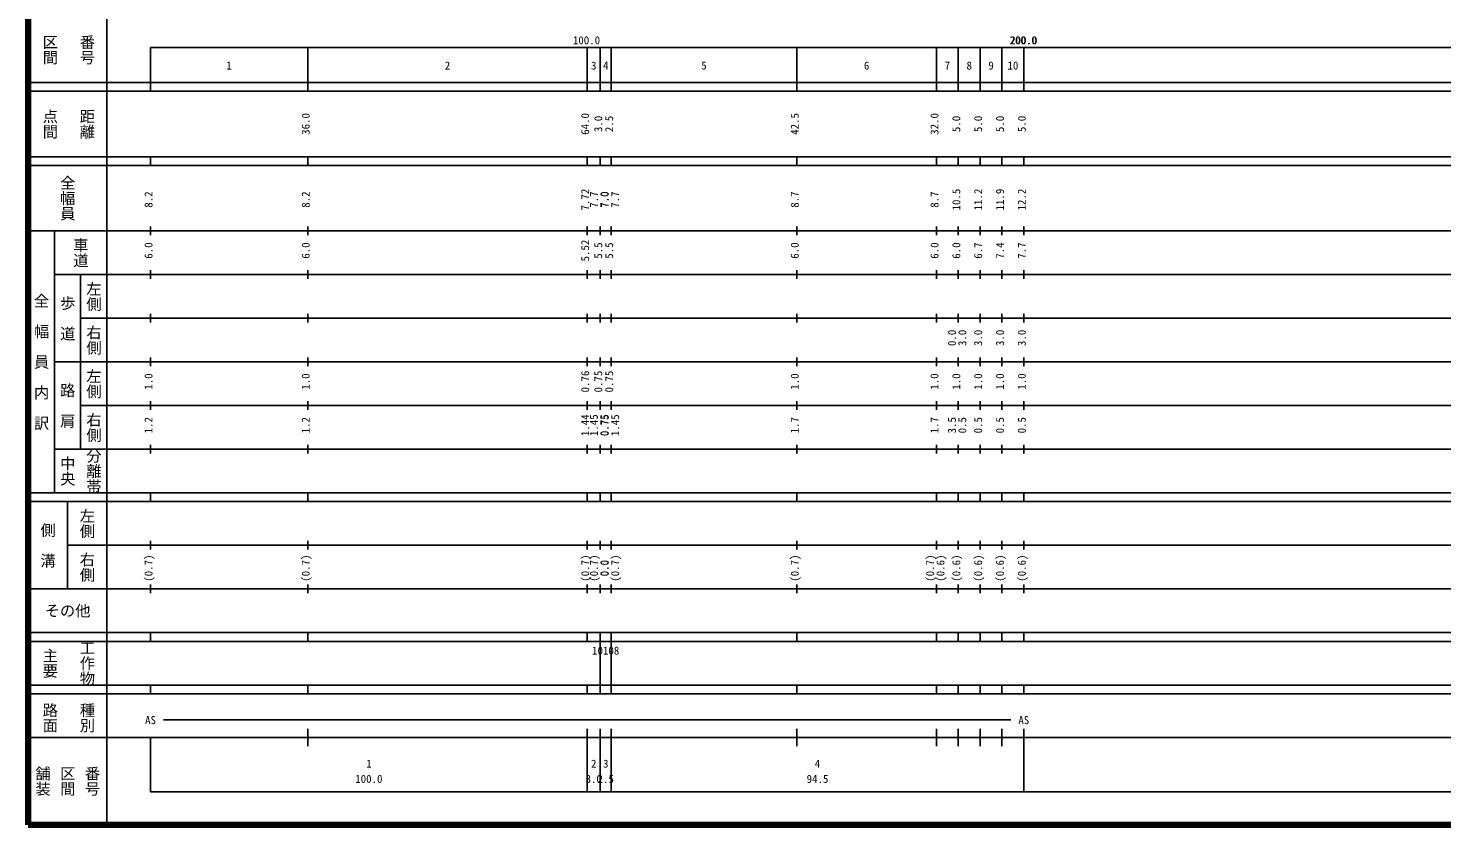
# Model space of a CAD drawing. Units: millimetres on the paper, enlarged 1000 times. Extents: x 40000 to 680000, y 20000 to 380000.
# Drawn here: x 40000 to 363711, y 20000 to 202409 of the extents above; entities that cross this region are included whole.
import ezdxf
from ezdxf.enums import TextEntityAlignment as Align

# ---------------------------------------------------------------- set-up
doc = ezdxf.new("R2010")
doc.units = ezdxf.units.MM
doc.header["$LTSCALE"] = 1000
doc.layers.add('M-TTL', color=2, linetype='Continuous', lineweight=140)
doc.layers.add('M-TTL-BAND', color=7, linetype='Continuous', lineweight=25)
doc.styles.add('@ＭＳ ゴシック', font='')
doc.styles.add('ＭＳ ゴシック', font='')
doc.styles.get('@ＭＳ ゴシック').set_extended_font_data('@MS Gothic')
doc.styles.get('ＭＳ ゴシック').set_extended_font_data('MS Gothic')

msp = doc.modelspace()

# ---------------------------------------------------------------- linework, layer by layer
at = {"layer": 'M-TTL'}
for p, q in [((40000, 380000), (40000, 20000)), ((40000, 20000), (680000, 20000))]:
    msp.add_line(p, q, dxfattribs=at)
at = {"layer": 'M-TTL-BAND'}
for p, q in [((58000, 370000), (58000, 20000)), ((68000, 198000), (579000, 198000)), ((68000, 198000), (68000, 188000)), ((104000, 188000), (104000, 198000)), ((168000, 188000), (168000, 198000)), ((171000, 188000), (171000, 198000)), ((173500, 188000), (173500, 198000)), ((216000, 188000), (216000, 198000)), ((248000, 188000), (248000, 198000)), ((253000, 188000), (253000, 198000)), ((258000, 188000), (258000, 198000)), ((263000, 188000), (263000, 198000)), ((268000, 188000), (268000, 198000)), ((40000, 190000), (579000, 190000)), ((40000, 188000), (579000, 188000)), ((40000, 173000), (579000, 173000)), ((68000, 171000), (68000, 173000)), ((104000, 171000), (104000, 173000)), ((168000, 171000), (168000, 173000)), ((171000, 171000), (171000, 173000)), ((173500, 171000), (173500, 173000)), ((216000, 171000), (216000, 173000)), ((248000, 171000), (248000, 173000)), ((253000, 171000), (253000, 173000)), ((258000, 171000), (258000, 173000)), ((263000, 171000), (263000, 173000)), ((268000, 171000), (268000, 173000)), ((40000, 171000), (579000, 171000)), ((40000, 156000), (579000, 156000)), ((46000, 96000), (46000, 156000)), ((68000, 155000), (68000, 157000)), ((104000, 155000), (104000, 157000)), ((168000, 155000), (168000, 157000)), ((171000, 155000), (171000, 157000)), ((173500, 155000), (173500, 157000)), ((216000, 155000), (216000, 157000)), ((248000, 155000), (248000, 157000)), ((253000, 155000), (253000, 157000)), ((258000, 155000), (258000, 157000)), ((263000, 155000), (263000, 157000)), ((268000, 155000), (268000, 157000)), ((46000, 146000), (579000, 146000)), ((52000, 146000), (52000, 106000)), ((68000, 145000), (68000, 147000)), ((104000, 145000), (104000, 147000)), ((168000, 145000), (168000, 147000)), ((171000, 145000), (171000, 147000)), ((173500, 145000), (173500, 147000)), ((216000, 145000), (216000, 147000)), ((248000, 145000), (248000, 147000)), ((253000, 145000), (253000, 147000)), ((258000, 145000), (258000, 147000)), ((263000, 145000), (263000, 147000)), ((268000, 145000), (268000, 147000)), ((52000, 136000), (579000, 136000)), ((68000, 135000), (68000, 137000)), ((104000, 135000), (104000, 137000)), ((168000, 135000), (168000, 137000)), ((171000, 135000), (171000, 137000)), ((173500, 135000), (173500, 137000)), ((216000, 135000), (216000, 137000)), ((248000, 135000), (248000, 137000)), ((253000, 135000), (253000, 137000)), ((258000, 135000), (258000, 137000)), ((263000, 135000), (263000, 137000)), ((268000, 135000), (268000, 137000)), ((68000, 125000), (68000, 127000)), ((104000, 125000), (104000, 127000)), ((168000, 125000), (168000, 127000)), ((171000, 125000), (171000, 127000)), ((173500, 125000), (173500, 127000)), ((216000, 125000), (216000, 127000)), ((248000, 125000), (248000, 127000)), ((253000, 125000), (253000, 127000)), ((258000, 125000), (258000, 127000)), ((263000, 125000), (263000, 127000)), ((268000, 125000), (268000, 127000)), ((46000, 126000), (579000, 126000)), ((68000, 115000), (68000, 117000)), ((104000, 115000), (104000, 117000)), ((168000, 115000), (168000, 117000)), ((171000, 115000), (171000, 117000)), ((173500, 115000), (173500, 117000)), ((216000, 115000), (216000, 117000)), ((248000, 115000), (248000, 117000)), ((253000, 115000), (253000, 117000)), ((258000, 115000), (258000, 117000)), ((263000, 115000), (263000, 117000)), ((268000, 115000), (268000, 117000)), ((52000, 116000), (579000, 116000)), ((68000, 105000), (68000, 107000)), ((104000, 105000), (104000, 107000)), ((168000, 105000), (168000, 107000)), ((171000, 105000), (171000, 107000)), ((173500, 105000), (173500, 107000)), ((216000, 105000), (216000, 107000)), ((248000, 105000), (248000, 107000)), ((253000, 105000), (253000, 107000)), ((258000, 105000), (258000, 107000)), ((263000, 105000), (263000, 107000)), ((268000, 105000), (268000, 107000)), ((46000, 106000), (579000, 106000)), ((40000, 96000), (579000, 96000)), ((40000, 94000), (579000, 94000)), ((49000, 94000), (49000, 74000)), ((68000, 94000), (68000, 96000)), ((104000, 94000), (104000, 96000)), ((168000, 94000), (168000, 96000)), ((171000, 94000), (171000, 96000)), ((173500, 94000), (173500, 96000)), ((216000, 94000), (216000, 96000)), ((248000, 94000), (248000, 96000)), ((253000, 94000), (253000, 96000)), ((258000, 94000), (258000, 96000)), ((263000, 94000), (263000, 96000)), ((268000, 94000), (268000, 96000)), ((68000, 83000), (68000, 85000)), ((104000, 83000), (104000, 85000)), ((168000, 83000), (168000, 85000)), ((171000, 83000), (171000, 85000)), ((173500, 83000), (173500, 85000)), ((216000, 83000), (216000, 85000)), ((248000, 83000), (248000, 85000)), ((253000, 83000), (253000, 85000)), ((258000, 83000), (258000, 85000)), ((263000, 83000), (263000, 85000)), ((268000, 83000), (268000, 85000)), ((49000, 84000), (579000, 84000)), ((68000, 73000), (68000, 75000)), ((104000, 73000), (104000, 75000)), ((168000, 73000), (168000, 75000)), ((171000, 73000), (171000, 75000)), ((173500, 73000), (173500, 75000)), ((216000, 73000), (216000, 75000)), ((248000, 73000), (248000, 75000)), ((253000, 73000), (253000, 75000)), ((258000, 73000), (258000, 75000)), ((263000, 73000), (263000, 75000)), ((268000, 73000), (268000, 75000)), ((40000, 74000), (579000, 74000)), ((40000, 64000), (579000, 64000)), ((40000, 62000), (579000, 62000)), ((68000, 62000), (68000, 64000)), ((104000, 62000), (104000, 64000)), ((168000, 62000), (168000, 64000)), ((171000, 62000), (171000, 64000)), ((171000, 52000), (171000, 62000)), ((173500, 62000), (173500, 64000)), ((173500, 52000), (173500, 62000)), ((216000, 62000), (216000, 64000)), ((248000, 62000), (248000, 64000)), ((253000, 62000), (253000, 64000)), ((258000, 62000), (258000, 64000)), ((263000, 62000), (263000, 64000)), ((268000, 62000), (268000, 64000)), ((40000, 52000), (579000, 52000)), ((68000, 50000), (68000, 52000)), ((104000, 50000), (104000, 52000)), ((168000, 50000), (168000, 52000)), ((171000, 50000), (171000, 52000)), ((173500, 50000), (173500, 52000)), ((216000, 50000), (216000, 52000)), ((248000, 50000), (248000, 52000)), ((253000, 50000), (253000, 52000)), ((258000, 50000), (258000, 52000)), ((263000, 50000), (263000, 52000)), ((268000, 50000), (268000, 52000)), ((40000, 50000), (579000, 50000)), ((71000, 44000), (265000, 44000)), ((40000, 40000), (579000, 40000)), ((68000, 40000), (68000, 27500)), ((104000, 38000), (104000, 42000)), ((168000, 27500), (168000, 42000)), ((171000, 27500), (171000, 42000)), ((173500, 27500), (173500, 42000)), ((216000, 38000), (216000, 42000)), ((248000, 38000), (248000, 42000)), ((253000, 38000), (253000, 42000)), ((258000, 38000), (258000, 42000)), ((263000, 38000), (263000, 42000)), ((268000, 27500), (268000, 42000)), ((68000, 27500), (579000, 27500))]:
    msp.add_line(p, q, dxfattribs=at)

# ---------------------------------------------------------------- texts
at = {"layer": 'M-TTL-BAND', "style": '@ＭＳ ゴシック'}
for s, p in [('番号', (53500, 197500)), ('区間', (45000, 197500)), ('点間', (45000, 180500)), ('距離', (53500, 180500)), ('全幅員', (49000, 163500)), ('車道', (52000, 151000)), ('左側', (55000, 141000)), ('全\u3000幅\u3000員\u3000内\u3000訳', (43000, 126000)), ('歩\u3000道', (49000, 136000)), ('右側', (55000, 131000)), ('左側', (55000, 121000)), ('路\u3000肩', (49000, 116000)), ('右側', (55000, 111000)), ('中央', (49000, 101000)), ('分離帯', (55000, 101000)), ('左側', (53500, 89000)), ('側\u3000溝', (44500, 84000)), ('右側', (53500, 79000)), ('工作物', (53500, 57000)), ('主要', (45000, 57000)), ('路面', (45000, 44500)), ('種別', (53500, 44500)), ('舗装', (43333, 30000)), ('区間', (49000, 30000)), ('番号', (54667, 30000))]:
    msp.add_text(s, height=2566, rotation=270, dxfattribs=at).set_placement(p, align=Align.MIDDLE_CENTER)
at = {"layer": 'M-TTL-BAND', "style": 'ＭＳ ゴシック'}
for s, p in [('100.0', (167844, 198195)), ('200.0', (267844, 198195)), ('200.0', (268000, 198195)), ('1', (86000, 192405)), ('2', (136000, 192405)), ('3', (169500, 192405)), ('4', (172250, 192405)), ('5', (194750, 192405)), ('6', (232000, 192405)), ('7', (250500, 192405)), ('8', (255500, 192405)), ('9', (260500, 192405)), ('10', (265500, 192405)), ('AS', (68000, 42500)), ('AS', (268000, 42500)), ('1', (118000, 32523)), ('2', (169500, 32523)), ('3', (172250, 32523)), ('4', (220750, 32523)), ('100.0', (118000, 29033)), ('3.0', (169500, 29033)), ('2.5', (172250, 29033)), ('94.5', (220750, 29033))]:
    msp.add_text(s, height=1833, dxfattribs=at).set_placement(p, align=Align.BOTTOM_CENTER)
for s, p in [('36.0', (105000, 180500)), ('64.0', (169000, 180500)), ('3.0', (172000, 180500)), ('2.5', (174500, 180500)), ('42.5', (217000, 180500)), ('32.0', (249000, 180500)), ('5.0', (254000, 180500)), ('5.0', (259000, 180500)), ('5.0', (264000, 180500)), ('5.0', (269000, 180500)), ('7.72', (169000, 163174)), ('10.5', (254000, 163174)), ('11.2', (259000, 163174)), ('11.9', (264000, 163174)), ('12.2', (269000, 163174)), ('8.2', (69000, 163174)), ('8.2', (105000, 163174)), ('7.7', (171000, 163174)), ('7.0', (173370, 163174)), ('7.0', (173500, 163174)), ('7.7', (175870, 163174)), ('8.7', (217000, 163174)), ('8.7', (249000, 163174)), ('6.0', (69000, 151500)), ('6.0', (105000, 151500)), ('5.52', (169000, 151500)), ('5.5', (172000, 151500)), ('5.5', (174500, 151500)), ('6.0', (217000, 151500)), ('6.0', (249000, 151500)), ('6.0', (254000, 151500)), ('6.7', (259000, 151500)), ('7.4', (264000, 151500)), ('7.7', (269000, 151500)), ('0.0', (253000, 131500)), ('3.0', (255370, 131500)), ('3.0', (259000, 131500)), ('3.0', (264000, 131500)), ('3.0', (269000, 131500)), ('1.0', (69000, 121500)), ('1.0', (105000, 121500)), ('0.76', (169000, 121500)), ('0.75', (172000, 121500)), ('0.75', (174500, 121500)), ('1.0', (217000, 121500)), ('1.0', (249000, 121500)), ('1.0', (254000, 121500)), ('1.0', (259000, 121500)), ('1.0', (264000, 121500)), ('1.0', (269000, 121500)), ('1.44', (169000, 111500)), ('1.45', (171000, 111500)), ('0.75', (173370, 111500)), ('0.75', (173500, 111500)), ('1.45', (175870, 111500)), ('1.2', (69000, 111500)), ('1.2', (105000, 111500)), ('1.7', (217000, 111500)), ('1.7', (249000, 111500)), ('3.5', (253000, 111500)), ('0.5', (255370, 111500)), ('0.5', (259000, 111500)), ('0.5', (264000, 111500)), ('0.5', (269000, 111500)), ('(0.7)', (69000, 78764)), ('(0.7)', (105000, 78764)), ('(0.7)', (169000, 78764)), ('(0.7)', (171000, 78764)), ('(0.7)', (175870, 78764)), ('(0.7)', (217000, 78764)), ('(0.7)', (248000, 78764)), ('(0.6)', (250370, 78764)), ('(0.6)', (254000, 78764)), ('(0.6)', (259000, 78764)), ('(0.6)', (264000, 78764)), ('(0.6)', (269000, 78764)), ('0.0', (173370, 78764)), ('0.0', (173500, 78764))]:
    msp.add_text(s, height=1833, rotation=90, dxfattribs=at).set_placement(p, align=Align.BOTTOM_CENTER)
msp.add_text('その他', height=2566, dxfattribs=at).set_placement((49000, 69000), align=Align.MIDDLE_CENTER)
msp.add_text('10108', height=1833, dxfattribs=at).set_placement((169125, 58405), align=Align.BOTTOM_LEFT)

doc.saveas('drawing.dxf')
